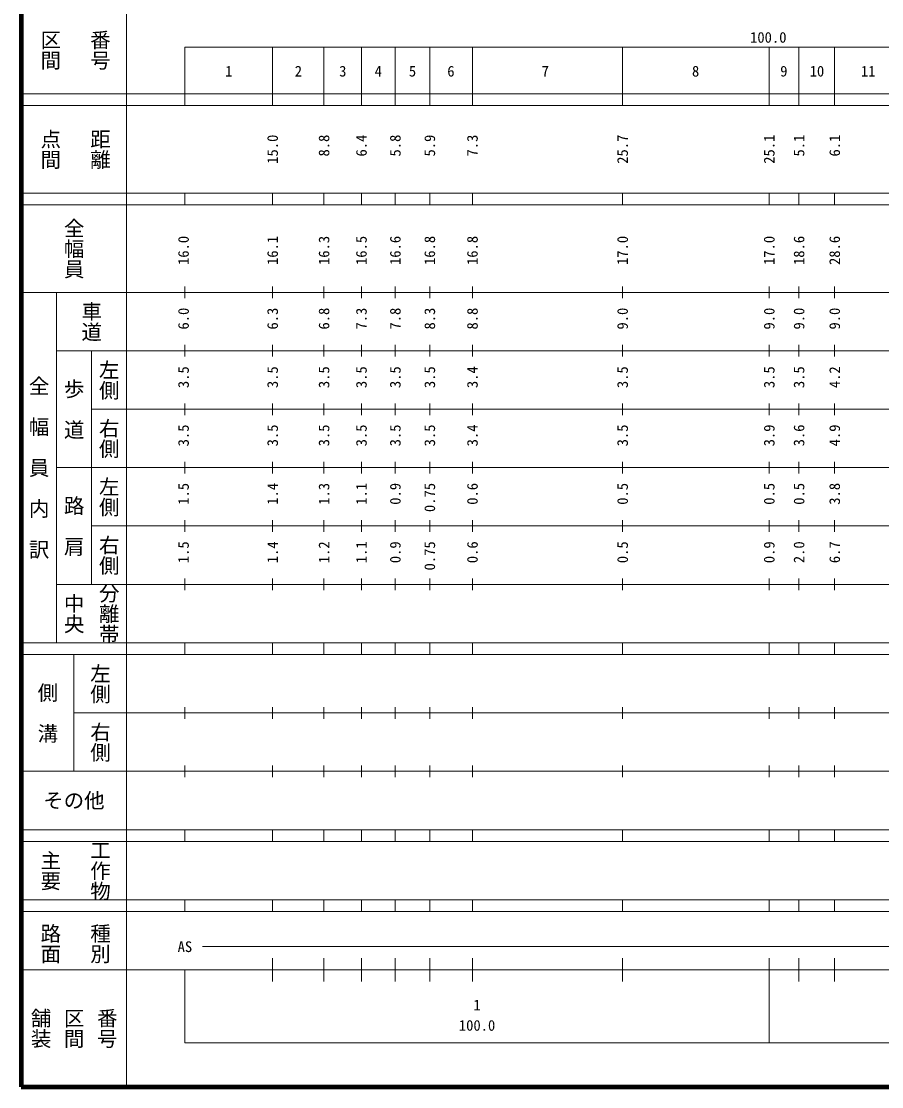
# Model space of a CAD drawing. Units: millimetres on the paper, enlarged 1000 times. Extents: x 40000 to 680000, y 20000 to 380000.
# Drawn here: x 40000 to 187254, y 20000 to 202409 of the extents above; entities that cross this region are included whole.
import ezdxf
from ezdxf.enums import TextEntityAlignment as Align

# ---------------------------------------------------------------- set-up
doc = ezdxf.new("R2010")
doc.units = ezdxf.units.MM
doc.header["$LTSCALE"] = 1000
doc.layers.add('M-TTL', color=2, linetype='Continuous', lineweight=140)
doc.layers.add('M-TTL-BAND', color=7, linetype='Continuous', lineweight=13)
doc.styles.add('@ＭＳ ゴシック', font='')
doc.styles.add('ＭＳ ゴシック', font='')
doc.styles.get('@ＭＳ ゴシック').set_extended_font_data('@MS Gothic')
doc.styles.get('ＭＳ ゴシック').set_extended_font_data('MS Gothic')

msp = doc.modelspace()

# ---------------------------------------------------------------- linework, layer by layer
at = {"layer": 'M-TTL'}
for p, q in [((40000, 380000), (40000, 20000)), ((40000, 20000), (680000, 20000))]:
    msp.add_line(p, q, dxfattribs=at)
at = {"layer": 'M-TTL-BAND'}
for p, q in [((58000, 370000), (58000, 20000)), ((68000, 198000), (579000, 198000)), ((68000, 198000), (68000, 188000)), ((83000, 188000), (83000, 198000)), ((91800, 188000), (91800, 198000)), ((98200, 188000), (98200, 198000)), ((104000, 188000), (104000, 198000)), ((109900, 188000), (109900, 198000)), ((117200, 188000), (117200, 198000)), ((142900, 188000), (142900, 198000)), ((168000, 188000), (168000, 198000)), ((173100, 188000), (173100, 198000)), ((179200, 188000), (179200, 198000)), ((40000, 190000), (579000, 190000)), ((40000, 188000), (579000, 188000)), ((40000, 173000), (579000, 173000)), ((68000, 171000), (68000, 173000)), ((83000, 171000), (83000, 173000)), ((91800, 171000), (91800, 173000)), ((98200, 171000), (98200, 173000)), ((104000, 171000), (104000, 173000)), ((109900, 171000), (109900, 173000)), ((117200, 171000), (117200, 173000)), ((142900, 171000), (142900, 173000)), ((168000, 171000), (168000, 173000)), ((173100, 171000), (173100, 173000)), ((179200, 171000), (179200, 173000)), ((40000, 171000), (579000, 171000)), ((68000, 155000), (68000, 157000)), ((83000, 155000), (83000, 157000)), ((91800, 155000), (91800, 157000)), ((98200, 155000), (98200, 157000)), ((104000, 155000), (104000, 157000)), ((109900, 155000), (109900, 157000)), ((117200, 155000), (117200, 157000)), ((142900, 155000), (142900, 157000)), ((168000, 155000), (168000, 157000)), ((173100, 155000), (173100, 157000)), ((179200, 155000), (179200, 157000)), ((40000, 156000), (579000, 156000)), ((46000, 96000), (46000, 156000)), ((46000, 146000), (579000, 146000)), ((52000, 146000), (52000, 106000)), ((68000, 145000), (68000, 147000)), ((83000, 145000), (83000, 147000)), ((91800, 145000), (91800, 147000)), ((98200, 145000), (98200, 147000)), ((104000, 145000), (104000, 147000)), ((109900, 145000), (109900, 147000)), ((117200, 145000), (117200, 147000)), ((142900, 145000), (142900, 147000)), ((168000, 145000), (168000, 147000)), ((173100, 145000), (173100, 147000)), ((179200, 145000), (179200, 147000)), ((68000, 135000), (68000, 137000)), ((83000, 135000), (83000, 137000)), ((91800, 135000), (91800, 137000)), ((98200, 135000), (98200, 137000)), ((104000, 135000), (104000, 137000)), ((109900, 135000), (109900, 137000)), ((117200, 135000), (117200, 137000)), ((142900, 135000), (142900, 137000)), ((168000, 135000), (168000, 137000)), ((173100, 135000), (173100, 137000)), ((179200, 135000), (179200, 137000)), ((52000, 136000), (579000, 136000)), ((46000, 126000), (579000, 126000)), ((68000, 125000), (68000, 127000)), ((83000, 125000), (83000, 127000)), ((91800, 125000), (91800, 127000)), ((98200, 125000), (98200, 127000)), ((104000, 125000), (104000, 127000)), ((109900, 125000), (109900, 127000)), ((117200, 125000), (117200, 127000)), ((142900, 125000), (142900, 127000)), ((168000, 125000), (168000, 127000)), ((173100, 125000), (173100, 127000)), ((179200, 125000), (179200, 127000)), ((68000, 115000), (68000, 117000)), ((83000, 115000), (83000, 117000)), ((91800, 115000), (91800, 117000)), ((98200, 115000), (98200, 117000)), ((104000, 115000), (104000, 117000)), ((109900, 115000), (109900, 117000)), ((117200, 115000), (117200, 117000)), ((142900, 115000), (142900, 117000)), ((168000, 115000), (168000, 117000)), ((173100, 115000), (173100, 117000)), ((179200, 115000), (179200, 117000)), ((52000, 116000), (579000, 116000)), ((46000, 106000), (579000, 106000)), ((68000, 105000), (68000, 107000)), ((83000, 105000), (83000, 107000)), ((91800, 105000), (91800, 107000)), ((98200, 105000), (98200, 107000)), ((104000, 105000), (104000, 107000)), ((109900, 105000), (109900, 107000)), ((117200, 105000), (117200, 107000)), ((142900, 105000), (142900, 107000)), ((168000, 105000), (168000, 107000)), ((173100, 105000), (173100, 107000)), ((179200, 105000), (179200, 107000)), ((40000, 96000), (579000, 96000)), ((68000, 94000), (68000, 96000)), ((83000, 94000), (83000, 96000)), ((91800, 94000), (91800, 96000)), ((98200, 94000), (98200, 96000)), ((104000, 94000), (104000, 96000)), ((109900, 94000), (109900, 96000)), ((117200, 94000), (117200, 96000)), ((142900, 94000), (142900, 96000)), ((168000, 94000), (168000, 96000)), ((173100, 94000), (173100, 96000)), ((179200, 94000), (179200, 96000)), ((40000, 94000), (579000, 94000)), ((49000, 94000), (49000, 74000)), ((49000, 84000), (579000, 84000)), ((68000, 83000), (68000, 85000)), ((83000, 83000), (83000, 85000)), ((91800, 83000), (91800, 85000)), ((98200, 83000), (98200, 85000)), ((104000, 83000), (104000, 85000)), ((109900, 83000), (109900, 85000)), ((117200, 83000), (117200, 85000)), ((142900, 83000), (142900, 85000)), ((168000, 83000), (168000, 85000)), ((173100, 83000), (173100, 85000)), ((179200, 83000), (179200, 85000)), ((68000, 73000), (68000, 75000)), ((83000, 73000), (83000, 75000)), ((91800, 73000), (91800, 75000)), ((98200, 73000), (98200, 75000)), ((104000, 73000), (104000, 75000)), ((109900, 73000), (109900, 75000)), ((117200, 73000), (117200, 75000)), ((142900, 73000), (142900, 75000)), ((168000, 73000), (168000, 75000)), ((173100, 73000), (173100, 75000)), ((179200, 73000), (179200, 75000)), ((40000, 74000), (579000, 74000)), ((40000, 64000), (579000, 64000)), ((68000, 62000), (68000, 64000)), ((83000, 62000), (83000, 64000)), ((91800, 62000), (91800, 64000)), ((98200, 62000), (98200, 64000)), ((104000, 62000), (104000, 64000)), ((109900, 62000), (109900, 64000)), ((117200, 62000), (117200, 64000)), ((142900, 62000), (142900, 64000)), ((168000, 62000), (168000, 64000)), ((173100, 62000), (173100, 64000)), ((179200, 62000), (179200, 64000)), ((40000, 62000), (579000, 62000)), ((40000, 52000), (579000, 52000)), ((68000, 50000), (68000, 52000)), ((83000, 50000), (83000, 52000)), ((91800, 50000), (91800, 52000)), ((98200, 50000), (98200, 52000)), ((104000, 50000), (104000, 52000)), ((109900, 50000), (109900, 52000)), ((117200, 50000), (117200, 52000)), ((142900, 50000), (142900, 52000)), ((168000, 50000), (168000, 52000)), ((173100, 50000), (173100, 52000)), ((179200, 50000), (179200, 52000)), ((40000, 50000), (579000, 50000)), ((71000, 44000), (570660, 44000)), ((83000, 38000), (83000, 42000)), ((91800, 38000), (91800, 42000)), ((98200, 38000), (98200, 42000)), ((104000, 38000), (104000, 42000)), ((109900, 38000), (109900, 42000)), ((117200, 38000), (117200, 42000)), ((142900, 38000), (142900, 42000)), ((168000, 27500), (168000, 42000)), ((173100, 38000), (173100, 42000)), ((179200, 38000), (179200, 42000)), ((40000, 40000), (579000, 40000)), ((68000, 40000), (68000, 27500)), ((68000, 27500), (579000, 27500))]:
    msp.add_line(p, q, dxfattribs=at)

# ---------------------------------------------------------------- texts
at = {"layer": 'M-TTL-BAND', "style": '@ＭＳ ゴシック'}
for s, p in [('番号', (53500, 197500)), ('区間', (45000, 197500)), ('点間', (45000, 180500)), ('距離', (53500, 180500)), ('全幅員', (49000, 163500)), ('車道', (52000, 151000)), ('左側', (55000, 141000)), ('全\u3000幅\u3000員\u3000内\u3000訳', (43000, 126000)), ('歩\u3000道', (49000, 136000)), ('右側', (55000, 131000)), ('左側', (55000, 121000)), ('路\u3000肩', (49000, 116000)), ('右側', (55000, 111000)), ('分離帯', (55000, 101000)), ('中央', (49000, 101000)), ('左側', (53500, 89000)), ('側\u3000溝', (44500, 84000)), ('右側', (53500, 79000)), ('主要', (45000, 57000)), ('工作物', (53500, 57000)), ('路面', (45000, 44500)), ('種別', (53500, 44500)), ('舗装', (43333, 30000)), ('区間', (49000, 30000)), ('番号', (54667, 30000))]:
    msp.add_text(s, height=2566, rotation=270, dxfattribs=at).set_placement(p, align=Align.MIDDLE_CENTER)
at = {"layer": 'M-TTL-BAND', "style": 'ＭＳ ゴシック'}
for s, p in [('100.0', (167844, 198195)), ('1', (75509, 192405)), ('2', (87424, 192405)), ('3', (95023, 192405)), ('4', (101090, 192405)), ('5', (106954, 192405)), ('6', (113529, 192405)), ('7', (129685, 192405)), ('8', (155411, 192405)), ('9', (170508, 192405)), ('10', (176173, 192405)), ('11', (184953, 192405)), ('AS', (68000, 42500)), ('1', (118000, 32523)), ('100.0', (118000, 29033))]:
    msp.add_text(s, height=1833, dxfattribs=at).set_placement(p, align=Align.BOTTOM_CENTER)
for s, p in [('15.0', (83000, 183000)), ('8.8', (91800, 183000)), ('6.4', (98200, 183000)), ('5.8', (104000, 183000)), ('5.9', (109900, 183000)), ('7.3', (117200, 183000)), ('25.7', (142900, 183000)), ('25.1', (168000, 183000)), ('5.1', (173100, 183000)), ('6.1', (179200, 183000)), ('16.0', (67750, 165674)), ('16.1', (83000, 165674)), ('16.3', (91800, 165674)), ('16.5', (98200, 165674)), ('16.6', (104000, 165674)), ('16.8', (109900, 165674)), ('16.8', (117200, 165674)), ('17.0', (142900, 165674)), ('17.0', (168000, 165674)), ('18.6', (173100, 165674)), ('28.6', (179200, 165674)), ('6.0', (67750, 153375)), ('6.8', (91800, 153375)), ('7.8', (104000, 153375)), ('8.8', (117200, 153375)), ('9.0', (142900, 153375)), ('9.0', (168000, 153375)), ('9.0', (173100, 153375)), ('9.0', (179200, 153375)), ('6.3', (83000, 153375)), ('7.3', (98200, 153375)), ('8.3', (109900, 153375)), ('3.5', (67750, 143348)), ('3.5', (83000, 143348)), ('3.5', (91800, 143348)), ('3.5', (98200, 143348)), ('3.5', (104000, 143348)), ('3.5', (109900, 143348)), ('3.4', (117200, 143348)), ('3.5', (142900, 143348)), ('3.5', (168000, 143348)), ('3.5', (173100, 143348)), ('4.2', (179200, 143348)), ('3.5', (67750, 133375)), ('3.5', (83000, 133375)), ('3.5', (91800, 133375)), ('3.5', (98200, 133375)), ('3.5', (104000, 133375)), ('3.5', (109900, 133375)), ('3.4', (117200, 133375)), ('3.5', (142900, 133375)), ('3.9', (168000, 133375)), ('3.6', (173100, 133375)), ('4.9', (179200, 133375)), ('1.5', (67750, 123375)), ('1.4', (83000, 123375)), ('1.3', (91800, 123375)), ('1.1', (98200, 123375)), ('0.9', (104000, 123375)), ('0.75', (109900, 123375)), ('0.6', (117200, 123375)), ('0.5', (142900, 123375)), ('0.5', (168000, 123375)), ('0.5', (173100, 123375)), ('3.8', (179200, 123375)), ('1.5', (67750, 113375)), ('1.4', (83000, 113375)), ('1.2', (91800, 113375)), ('1.1', (98200, 113375)), ('0.9', (104000, 113375)), ('0.75', (109900, 113375)), ('0.6', (117200, 113375)), ('0.5', (142900, 113375)), ('0.9', (168000, 113375)), ('2.0', (173100, 113375)), ('6.7', (179200, 113375))]:
    msp.add_text(s, height=1833, rotation=90, dxfattribs=at).set_placement(p, align=Align.MIDDLE_RIGHT)
msp.add_text('その他', height=2566, dxfattribs=at).set_placement((49000, 69000), align=Align.MIDDLE_CENTER)

doc.saveas('drawing.dxf')
